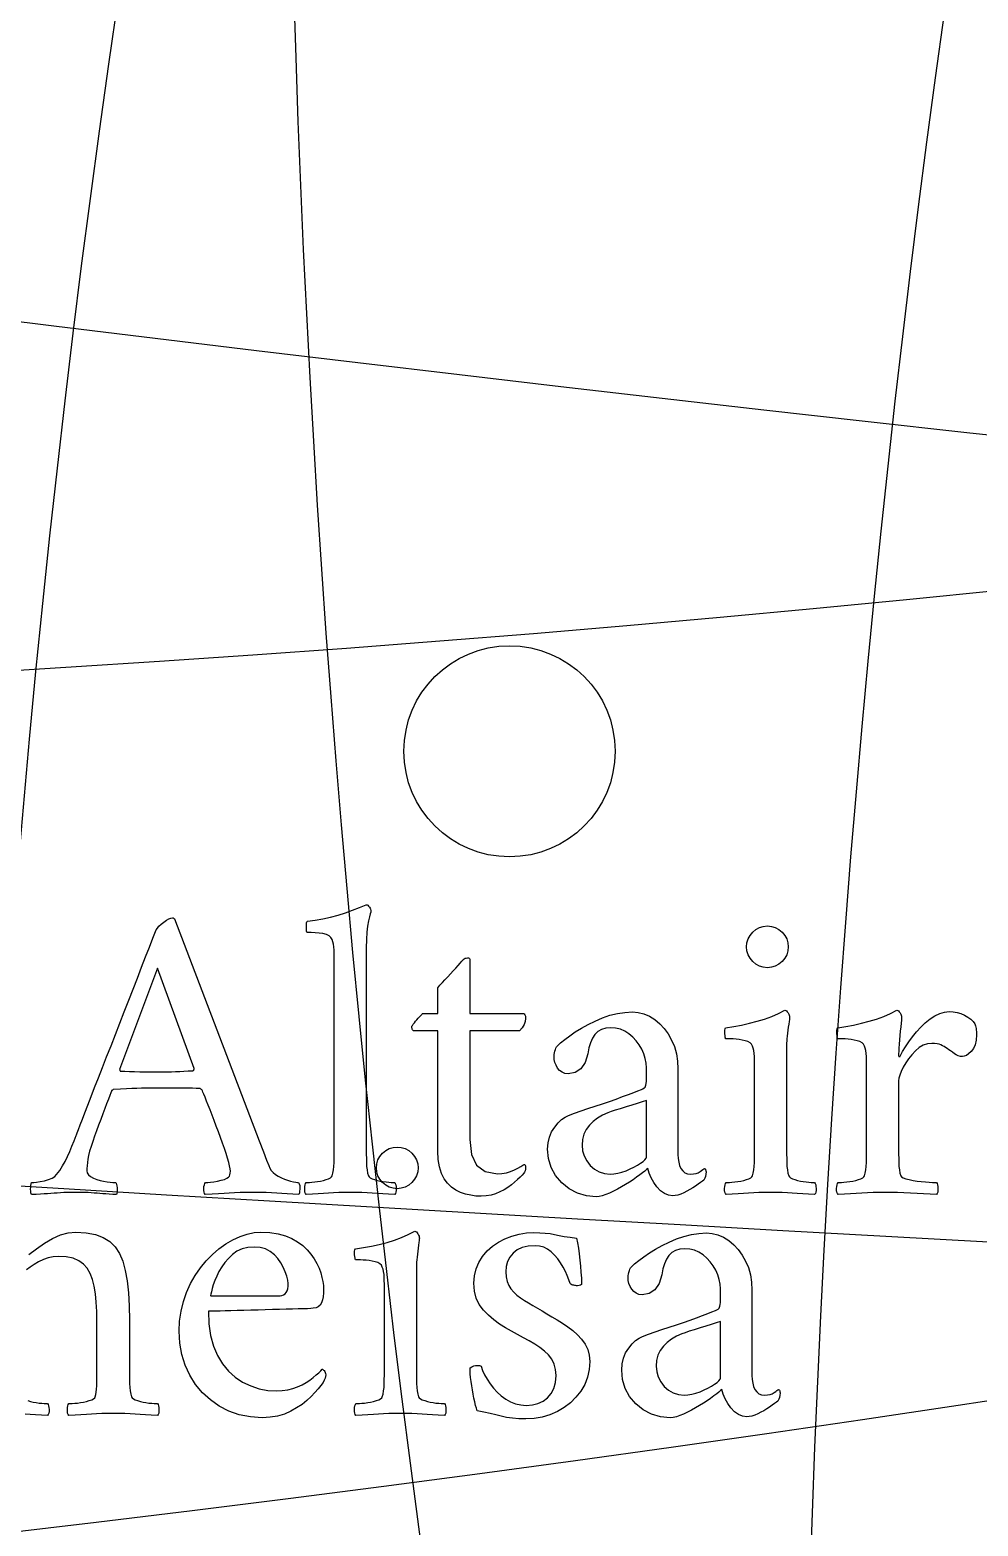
# Model space of a CAD drawing. Header units: millimetres. Extents: x -105 to 105, y -105 to 128.
# Drawn here: x -66.1 to -59.27, y 3.72 to 14.49 of the extents above; entities that cross this region are included whole.
import ezdxf

# ---------------------------------------------------------------- set-up
doc = ezdxf.new("R2010")
doc.units = ezdxf.units.MM
for name, color, linetype in [('ENGRAVE', 7, 'Continuous'), ('ENGRAVE_FINE', 8, 'Continuous'), ('TEXT', 5, 'Continuous')]:
    doc.layers.add(name, color=color, linetype=linetype)

msp = doc.modelspace()

# ---------------------------------------------------------------- linework, layer by layer
at = {"layer": 'ENGRAVE'}
for centre, radius in [((0, 0), 102.9), ((0, 0), 102.9), ((0, 0), 100.1438), ((0, 0), 95.025), ((0, 0), 95.025), ((0, 0), 95.025), ((-62.646, 9.2961), 0.7602)]:
    msp.add_circle(centre, radius, dxfattribs=at)
for centre, radius, start, end in [((16.7555, 0), 96.4909, 100, 260), ((34.5863, 0), 101.1235, 110, 250), ((0, 547.2272), 538.9136, 260, 280)]:
    msp.add_arc(centre, radius, start, end, dxfattribs=at)
at = {"layer": 'ENGRAVE_FINE'}
for centre, radius, start, end in [((8.3136, 0), 95.388, 95, 265), ((25.4619, 0), 98.3771, 105, 255), ((44.3109, 0), 104.8485, 115, 245), ((7.6193, 3.3261), 95.388, 118.583333, 288.583334), ((15.356, 6.7036), 96.4909, 123.583333, 283.583333), ((23.3353, 10.1868), 98.3771, 128.583333, 278.583333), ((31.6976, 13.8374), 101.1235, 133.583333, 273.583333), ((40.61, 17.728), 104.8485, 138.583333, 268.583333), ((50.2805, 21.9496), 109.7254, 143.583333, 263.583333), ((-76.0357, 174.1769), 164.5881, 263.583333, 323.583333), ((-89.9579, 206.0688), 203.7818, 268.583333, 318.583333), ((-111.1567, 254.6295), 261.079, 273.583333, 313.583333), ((-146.8896, 336.4839), 354.6381, 278.583333, 308.583333), ((-218.936, 501.5223), 538.9136, 283.583333, 303.583333), ((-436.2057, 999.2277), 1086.1407, 288.5833333, 298.5833333), ((436.2057, -999.2277), 1086.1407, 108.5833333, 118.5833333), ((0, 367.1484), 354.6381, 255, 285), ((218.936, -501.5223), 538.9136, 103.583333, 123.583333), ((146.8896, -336.4839), 354.6381, 98.583333, 128.583333), ((0, 1090.2896), 1086.1407, 265, 275), ((111.1567, -254.6295), 261.079, 93.583333, 133.583333)]:
    msp.add_arc(centre, radius, start, end, dxfattribs=at)
at = {"layer": 'TEXT'}
for points in [[(-63.9073, 7.7834), (-63.9074, 7.8011), (-63.9077, 7.8206), (-63.9082, 7.8417), (-63.9089, 7.8646), (-63.9103, 7.8871), (-63.9131, 7.9072), (-63.9172, 7.9247), (-63.9227, 7.9397), (-63.9314, 7.9551), (-63.9453, 7.9673), (-63.9643, 7.9765), (-63.9886, 7.9826), (-64.0159, 7.9867), (-64.0441, 7.9895), (-64.0733, 7.9913), (-64.1035, 7.9918), (-64.105, 7.9942), (-64.1062, 8.0014), (-64.1073, 8.0134), (-64.1081, 8.0302), (-64.1082, 8.0471), (-64.107, 8.0597), (-64.1044, 8.0678), (-64.1005, 8.0715), (-64.0441, 8.0789), (-63.9886, 8.0888), (-63.9338, 8.1011), (-63.8798, 8.116), (-63.8269, 8.1328), (-63.7755, 8.1509), (-63.7257, 8.1703), (-63.6774, 8.1911), (-63.6714, 8.19), (-63.6656, 8.1869), (-63.6599, 8.1816), (-63.6545, 8.1742), (-63.6498, 8.1659), (-63.6464, 8.1578), (-63.6444, 8.1498), (-63.6437, 8.142), (-63.6448, 8.1378), (-63.6479, 8.1252), (-63.6532, 8.1041), (-63.6606, 8.0746), (-63.668, 8.0373), (-63.6732, 7.9926), (-63.6764, 7.9407), (-63.6774, 7.8815), (-63.6774, 6.4592), (-63.6773, 6.426), (-63.6771, 6.394), (-63.6766, 6.3632), (-63.6759, 6.3335), (-63.6745, 6.3057), (-63.6717, 6.2806), (-63.6676, 6.2582), (-63.6621, 6.2385), (-63.657, 6.231), (-63.6479, 6.2239), (-63.6348, 6.2172), (-63.6177, 6.2109), (-63.5981, 6.2052), (-63.5778, 6.2005), (-63.5567, 6.1968), (-63.5349, 6.194), (-63.5143, 6.192), (-63.497, 6.1906), (-63.4829, 6.1897), (-63.4721, 6.1894), (-63.4679, 6.1822), (-63.4648, 6.1726), (-63.4626, 6.1607), (-63.4613, 6.1465), (-63.4614, 6.1323), (-63.4633, 6.1205), (-63.4668, 6.1109), (-63.4721, 6.1036), (-63.5167, 6.1066), (-63.5587, 6.1094), (-63.5979, 6.1119), (-63.6345, 6.1143), (-63.6709, 6.1163), (-63.7096, 6.1178), (-63.7506, 6.1186), (-63.7939, 6.1189), (-63.8358, 6.1186), (-63.8755, 6.1178), (-63.9132, 6.1163), (-63.9487, 6.1143), (-63.9846, 6.1119), (-64.0234, 6.1094), (-64.0651, 6.1066), (-64.1097, 6.1036), (-64.1149, 6.1109), (-64.1185, 6.1205), (-64.1203, 6.1323), (-64.1204, 6.1465), (-64.1191, 6.1607), (-64.1169, 6.1726), (-64.1138, 6.1822), (-64.1097, 6.1894), (-64.0989, 6.1897), (-64.0851, 6.1906), (-64.0683, 6.192), (-64.0483, 6.194), (-64.0271, 6.1968), (-64.0062, 6.2005), (-63.9857, 6.2052), (-63.9656, 6.2109), (-63.948, 6.2172), (-63.9349, 6.2239), (-63.9265, 6.231), (-63.9227, 6.2385), (-63.9172, 6.2582), (-63.9131, 6.2806), (-63.9103, 6.3057), (-63.9089, 6.3335), (-63.9082, 6.3632), (-63.9077, 6.394), (-63.9074, 6.426), (-63.9073, 6.4592)], [(-65.7649, 6.5297), (-65.7631, 6.5344), (-65.7576, 6.5485), (-65.7485, 6.5719), (-65.7358, 6.6048), (-65.72, 6.6457), (-65.7017, 6.6933), (-65.6809, 6.7476), (-65.6576, 6.8086), (-65.6323, 6.8748), (-65.6051, 6.9447), (-65.5763, 7.0181), (-65.5458, 7.0952), (-65.5142, 7.1747), (-65.4825, 7.2554), (-65.4506, 7.3372), (-65.4185, 7.4202), (-65.3866, 7.5028), (-65.3553, 7.5838), (-65.3246, 7.663), (-65.2944, 7.7405), (-65.2654, 7.8148), (-65.2381, 7.8846), (-65.2125, 7.9497), (-65.1886, 8.0102), (-65.1807, 8.0229), (-65.1691, 8.0363), (-65.1539, 8.0505), (-65.135, 8.0654), (-65.1156, 8.0788), (-65.0986, 8.0884), (-65.0841, 8.0942), (-65.0722, 8.0961), (-65.0694, 8.096), (-65.0672, 8.0957), (-65.0656, 8.0952), (-65.0645, 8.0945), (-65.0634, 8.0937), (-65.0618, 8.0926), (-65.0596, 8.0914), (-65.0568, 8.0899), (-64.4468, 6.4898), (-64.4168, 6.4109), (-64.394, 6.3519), (-64.3784, 6.3128), (-64.3702, 6.2937), (-64.3607, 6.2774), (-64.3476, 6.2622), (-64.3308, 6.2483), (-64.3104, 6.2354), (-64.2882, 6.224), (-64.266, 6.2143), (-64.2438, 6.2064), (-64.2215, 6.2002), (-64.2013, 6.1955), (-64.1851, 6.1921), (-64.173, 6.1901), (-64.1648, 6.1894), (-64.1597, 6.1807), (-64.1564, 6.1699), (-64.1551, 6.157), (-64.1556, 6.1419), (-64.1572, 6.1275), (-64.1587, 6.1163), (-64.1602, 6.1083), (-64.1618, 6.1036), (-64.2051, 6.1066), (-64.2461, 6.1094), (-64.2848, 6.1119), (-64.3212, 6.1143), (-64.3581, 6.1163), (-64.3986, 6.1178), (-64.4424, 6.1186), (-64.4898, 6.1189), (-64.5397, 6.1186), (-64.5852, 6.1178), (-64.6263, 6.1163), (-64.6629, 6.1143), (-64.6996, 6.1119), (-64.7407, 6.1094), (-64.7862, 6.1066), (-64.8361, 6.1036), (-64.8414, 6.1109), (-64.8449, 6.1205), (-64.8468, 6.1323), (-64.8469, 6.1465), (-64.8454, 6.1607), (-64.8426, 6.1726), (-64.8385, 6.1822), (-64.8331, 6.1894), (-64.8174, 6.1901), (-64.7978, 6.1921), (-64.7744, 6.1955), (-64.7472, 6.2002), (-64.7204, 6.206), (-64.6982, 6.2128), (-64.6806, 6.2206), (-64.6675, 6.2293), (-64.6622, 6.2366), (-64.6583, 6.2461), (-64.656, 6.258), (-64.6553, 6.2722), (-64.6565, 6.2884), (-64.6603, 6.3094), (-64.6665, 6.3351), (-64.6752, 6.3657), (-64.6858, 6.3997), (-64.6978, 6.4358), (-64.7111, 6.474), (-64.7258, 6.5144), (-64.7411, 6.5555), (-64.7564, 6.596), (-64.7718, 6.6359), (-64.7871, 6.6753), (-64.8017, 6.7126), (-64.8151, 6.7466), (-64.827, 6.777), (-64.8377, 6.804), (-64.8464, 6.8262), (-64.8526, 6.842), (-64.8563, 6.8514), (-64.8576, 6.8546), (-64.858, 6.855), (-64.8591, 6.8561), (-64.861, 6.8581), (-64.8637, 6.8607), (-64.8668, 6.8634), (-64.8699, 6.8653), (-64.8729, 6.8665), (-64.876, 6.8669), (-64.9003, 6.8682), (-64.9273, 6.8692), (-64.957, 6.8697), (-64.9894, 6.8699), (-65.0225, 6.8699), (-65.0545, 6.8699), (-65.0854, 6.8699), (-65.1151, 6.8699), (-65.1227, 6.8699), (-65.1304, 6.8699), (-65.1381, 6.8699), (-65.1457, 6.8699), (-65.1532, 6.8699), (-65.1603, 6.8699), (-65.167, 6.8699), (-65.1733, 6.8699), (-65.2176, 6.8698), (-65.2584, 6.8696), (-65.2957, 6.8691), (-65.3296, 6.8684), (-65.3641, 6.8674), (-65.4032, 6.8657), (-65.4469, 6.8635), (-65.4952, 6.8607), (-65.4969, 6.8605), (-65.499, 6.8596), (-65.5015, 6.8582), (-65.5044, 6.8561), (-65.5071, 6.8541), (-65.509, 6.8527), (-65.5101, 6.8518), (-65.5105, 6.8515), (-65.5119, 6.8477), (-65.5163, 6.8362), (-65.5234, 6.8171), (-65.5335, 6.7902), (-65.5456, 6.7581), (-65.5588, 6.7232), (-65.5732, 6.6853), (-65.5887, 6.6446), (-65.6043, 6.6032), (-65.6189, 6.563), (-65.6326, 6.5242), (-65.6454, 6.4868), (-65.6579, 6.45), (-65.668, 6.4163), (-65.6756, 6.3856), (-65.6806, 6.358), (-65.684, 6.3333), (-65.6864, 6.3113), (-65.6878, 6.2919), (-65.6883, 6.2753), (-65.6853, 6.2593), (-65.6764, 6.245), (-65.6616, 6.2324), (-65.6408, 6.2216), (-65.6168, 6.2125), (-65.5925, 6.2051), (-65.5678, 6.1995), (-65.5427, 6.1956), (-65.5198, 6.1929), (-65.5017, 6.191), (-65.4884, 6.1898), (-65.4798, 6.1894), (-65.477, 6.1847), (-65.4745, 6.1768), (-65.4724, 6.1656), (-65.4707, 6.1511), (-65.4697, 6.1361), (-65.4699, 6.1231), (-65.4712, 6.1123), (-65.4737, 6.1036), (-65.5018, 6.1051), (-65.5277, 6.1067), (-65.5516, 6.1082), (-65.5733, 6.1097), (-65.594, 6.1113), (-65.6147, 6.1128), (-65.6354, 6.1143), (-65.6561, 6.1159), (-65.6784, 6.1172), (-65.704, 6.1182), (-65.7328, 6.1187), (-65.7649, 6.1189), (-65.7973, 6.1187), (-65.827, 6.1182), (-65.854, 6.1172), (-65.8783, 6.1159), (-65.9013, 6.1143), (-65.9243, 6.1128), (-65.9473, 6.1113), (-65.9703, 6.1097), (-65.9948, 6.1082), (-66.0224, 6.1067), (-66.0531, 6.1051), (-66.0868, 6.1036), (-66.0895, 6.1083), (-66.0914, 6.1163), (-66.0925, 6.1275), (-66.0929, 6.1419), (-66.0925, 6.157), (-66.0914, 6.1699), (-66.0895, 6.1807), (-66.0868, 6.1894), (-66.0706, 6.1903), (-66.0496, 6.1929), (-66.0238, 6.1972), (-65.9933, 6.2032), (-65.9631, 6.2112), (-65.9385, 6.2212), (-65.9194, 6.2334), (-65.9059, 6.2477), (-65.8838, 6.2777), (-65.8634, 6.3094), (-65.8447, 6.3428), (-65.8278, 6.378), (-65.8118, 6.4144), (-65.796, 6.4519), (-65.7803, 6.4903), (-65.7649, 6.5297)], [(-60.9401, 7.8876), (-60.9373, 7.9172), (-60.929, 7.9447), (-60.9151, 7.9701), (-60.8957, 7.9934), (-60.8724, 8.0128), (-60.847, 8.0267), (-60.8195, 8.035), (-60.7899, 8.0378), (-60.7603, 8.035), (-60.7328, 8.0267), (-60.7074, 8.0128), (-60.6842, 7.9934), (-60.6647, 7.9701), (-60.6508, 7.9447), (-60.6425, 7.9172), (-60.6397, 7.8876), (-60.6425, 7.858), (-60.6508, 7.8305), (-60.6647, 7.8051), (-60.6842, 7.7819), (-60.7074, 7.7624), (-60.7328, 7.7485), (-60.7603, 7.7402), (-60.7899, 7.7374), (-60.8195, 7.7402), (-60.847, 7.7485), (-60.8724, 7.7624), (-60.8957, 7.7819), (-60.9151, 7.8051), (-60.929, 7.8305), (-60.9373, 7.858), (-60.9401, 7.8876)], [(-62.9326, 7.4064), (-62.5463, 7.4064), (-62.5396, 7.4043), (-62.5348, 7.3979), (-62.532, 7.3874), (-62.531, 7.3727), (-62.5337, 7.3499), (-62.5417, 7.3274), (-62.5551, 7.3054), (-62.5739, 7.2838), (-62.9326, 7.2838), (-62.9326, 6.499), (-62.9201, 6.3917), (-62.8828, 6.3151), (-62.8205, 6.2691), (-62.7333, 6.2538), (-62.7004, 6.2555), (-62.6689, 6.2607), (-62.6391, 6.2693), (-62.6107, 6.2814), (-62.5856, 6.2942), (-62.5655, 6.3052), (-62.5504, 6.3142), (-62.5402, 6.3212), (-62.5362, 6.3189), (-62.5333, 6.3151), (-62.5316, 6.3097), (-62.531, 6.3029), (-62.5318, 6.2873), (-62.5341, 6.2745), (-62.5379, 6.2643), (-62.5433, 6.2569), (-62.5554, 6.2437), (-62.5705, 6.2285), (-62.5884, 6.2115), (-62.6092, 6.1925), (-62.6325, 6.1732), (-62.6578, 6.155), (-62.6853, 6.1379), (-62.7149, 6.122), (-62.7463, 6.1086), (-62.7793, 6.099), (-62.8138, 6.0933), (-62.8498, 6.0913), (-62.8878, 6.0931), (-62.9253, 6.0982), (-62.9622, 6.1069), (-62.9985, 6.1189), (-63.0329, 6.1354), (-63.064, 6.1572), (-63.0919, 6.1845), (-63.1165, 6.217), (-63.1366, 6.2559), (-63.151, 6.3021), (-63.1596, 6.3555), (-63.1625, 6.4163), (-63.1625, 7.2838), (-63.3372, 7.2838), (-63.3401, 7.2844), (-63.3426, 7.2864), (-63.3447, 7.2898), (-63.3464, 7.2945), (-63.3477, 7.2996), (-63.3487, 7.3041), (-63.3493, 7.308), (-63.3495, 7.3113), (-63.3483, 7.3155), (-63.3449, 7.3217), (-63.3391, 7.33), (-63.3311, 7.3405), (-63.3218, 7.3519), (-63.3123, 7.3631), (-63.3026, 7.3741), (-63.2927, 7.3849), (-63.284, 7.3943), (-63.2778, 7.401), (-63.2741, 7.405), (-63.2728, 7.4064), (-63.1625, 7.4064), (-63.1625, 7.5934), (-63.1465, 7.6109), (-63.1291, 7.6298), (-63.1105, 7.65), (-63.0904, 7.6715), (-63.0702, 7.6934), (-63.051, 7.7144), (-63.0327, 7.7347), (-63.0153, 7.7543), (-63.0004, 7.7712), (-62.9893, 7.7838), (-62.982, 7.7919), (-62.9785, 7.7957), (-62.9721, 7.801), (-62.9651, 7.8049), (-62.9576, 7.8072), (-62.9494, 7.8079), (-62.942, 7.8074), (-62.9368, 7.8056), (-62.9336, 7.8028), (-62.9326, 7.7987)], [(-65.1794, 7.7344), (-65.4523, 7.0048), (-65.4522, 7.0044), (-65.4519, 7.0033), (-65.4514, 7.0014), (-65.4507, 6.9987), (-65.4499, 6.996), (-65.4488, 6.9941), (-65.4476, 6.9929), (-65.4461, 6.9926), (-65.4156, 6.9911), (-65.3821, 6.9899), (-65.3458, 6.9888), (-65.3067, 6.988), (-65.2681, 6.9873), (-65.2335, 6.9868), (-65.2029, 6.9865), (-65.1764, 6.9864), (-65.142, 6.9866), (-65.1093, 6.9872), (-65.0784, 6.9881), (-65.0492, 6.9895), (-65.0201, 6.991), (-64.9898, 6.9926), (-64.9581, 6.9941), (-64.925, 6.9956), (-64.9222, 6.9961), (-64.92, 6.9975), (-64.9184, 6.9999), (-64.9174, 7.0033), (-64.9167, 7.0066), (-64.9162, 7.009), (-64.9159, 7.0105), (-64.9158, 7.0109)], [(-61.7616, 7.4186), (-61.7194, 7.4152), (-61.6785, 7.4048), (-61.6389, 7.3876), (-61.6007, 7.3635), (-61.565, 7.3336), (-61.5329, 7.2991), (-61.5044, 7.26), (-61.4796, 7.2163), (-61.4595, 7.1688), (-61.4451, 7.1182), (-61.4365, 7.0646), (-61.4336, 7.0079), (-61.4336, 6.3917), (-61.4323, 6.3637), (-61.4283, 6.3377), (-61.4216, 6.3139), (-61.4122, 6.2921), (-61.3997, 6.274), (-61.3838, 6.2611), (-61.3645, 6.2533), (-61.3417, 6.2507), (-61.3214, 6.2519), (-61.3033, 6.2553), (-61.2876, 6.2611), (-61.2742, 6.2691), (-61.2631, 6.2774), (-61.2543, 6.2837), (-61.2478, 6.2881), (-61.2436, 6.2906), (-61.2407, 6.29), (-61.2382, 6.2883), (-61.2361, 6.2854), (-61.2344, 6.2814), (-61.233, 6.277), (-61.2321, 6.273), (-61.2315, 6.2693), (-61.2313, 6.2661), (-61.2323, 6.2498), (-61.2351, 6.2346), (-61.2399, 6.2207), (-61.2466, 6.2078), (-61.2573, 6.1994), (-61.2708, 6.1894), (-61.2872, 6.1779), (-61.3064, 6.1649), (-61.3273, 6.1515), (-61.3486, 6.1389), (-61.3702, 6.127), (-61.3922, 6.1159), (-61.4138, 6.1065), (-61.434, 6.0998), (-61.4529, 6.0958), (-61.4704, 6.0944), (-61.5017, 6.0984), (-61.5313, 6.1105), (-61.5592, 6.1306), (-61.5854, 6.1588), (-61.6084, 6.1912), (-61.6271, 6.2239), (-61.6414, 6.2571), (-61.6513, 6.2906), (-61.6594, 6.2831), (-61.6716, 6.273), (-61.6878, 6.2601), (-61.708, 6.2446), (-61.7311, 6.2277), (-61.7559, 6.2105), (-61.7824, 6.1932), (-61.8107, 6.1756), (-61.8397, 6.1586), (-61.8685, 6.1427), (-61.8972, 6.1279), (-61.9256, 6.1143), (-61.9529, 6.1029), (-61.9781, 6.0948), (-62.0012, 6.0899), (-62.0222, 6.0883), (-62.0929, 6.0945), (-62.1578, 6.1132), (-62.217, 6.1443), (-62.2705, 6.1879), (-62.3147, 6.2405), (-62.3463, 6.2986), (-62.3653, 6.3623), (-62.3716, 6.4316), (-62.3685, 6.4759), (-62.359, 6.517), (-62.3432, 6.5549), (-62.321, 6.5895), (-62.2958, 6.6194), (-62.2708, 6.6435), (-62.246, 6.6616), (-62.2214, 6.6738), (-62.1773, 6.6894), (-62.1306, 6.7056), (-62.0815, 6.7223), (-62.0298, 6.7397), (-61.9778, 6.7572), (-61.9275, 6.7745), (-61.879, 6.7917), (-61.8321, 6.8086), (-61.7892, 6.8245), (-61.7524, 6.8385), (-61.7218, 6.8506), (-61.6972, 6.8607), (-61.6861, 6.8656), (-61.6773, 6.8711), (-61.6708, 6.8771), (-61.6666, 6.8837), (-61.6639, 6.8923), (-61.662, 6.904), (-61.6608, 6.9191), (-61.6605, 6.9374), (-61.6605, 7.0171), (-61.6626, 7.0507), (-61.6689, 7.0841), (-61.6794, 7.1174), (-61.6942, 7.1504), (-61.7126, 7.182), (-61.734, 7.211), (-61.7585, 7.2372), (-61.7861, 7.2608), (-61.8162, 7.2802), (-61.8482, 7.2941), (-61.8821, 7.3024), (-61.9179, 7.3052), (-61.9538, 7.3021), (-61.9846, 7.293), (-62.0105, 7.2776), (-62.0314, 7.2562), (-62.0484, 7.2292), (-62.0628, 7.1972), (-62.0745, 7.1602), (-62.0835, 7.1182), (-62.1026, 7.0552), (-62.1325, 7.0102), (-62.1731, 6.9832), (-62.2245, 6.9742), (-62.2476, 6.9766), (-62.2678, 6.9841), (-62.2851, 6.9966), (-62.2996, 7.014), (-62.311, 7.0343), (-62.3191, 7.0554), (-62.324, 7.0772), (-62.3256, 7.0998), (-62.3252, 7.1055), (-62.3241, 7.1132), (-62.3222, 7.1231), (-62.3195, 7.1351), (-62.3162, 7.1473), (-62.3126, 7.1577), (-62.3086, 7.1664), (-62.3042, 7.1734), (-62.2787, 7.1958), (-62.2482, 7.2202), (-62.2128, 7.2464), (-62.1724, 7.2746), (-62.128, 7.3027), (-62.0808, 7.329), (-62.0307, 7.3533), (-61.9777, 7.3757), (-61.9234, 7.3945), (-61.8693, 7.4079), (-61.8154, 7.4159), (-61.7616, 7.4186)], [(-60.652, 6.4592), (-60.6519, 6.426), (-60.6516, 6.394), (-60.6511, 6.3632), (-60.6504, 6.3335), (-60.649, 6.3057), (-60.6462, 6.2806), (-60.6421, 6.2582), (-60.6366, 6.2385), (-60.6316, 6.231), (-60.6225, 6.2239), (-60.6093, 6.2172), (-60.5922, 6.2109), (-60.5727, 6.2052), (-60.5527, 6.2005), (-60.5321, 6.1968), (-60.511, 6.194), (-60.491, 6.192), (-60.4742, 6.1906), (-60.4604, 6.1897), (-60.4497, 6.1894), (-60.4455, 6.1822), (-60.4424, 6.1726), (-60.4402, 6.1607), (-60.4389, 6.1465), (-60.439, 6.1323), (-60.4408, 6.1205), (-60.4444, 6.1109), (-60.4497, 6.1036), (-60.4942, 6.1066), (-60.5359, 6.1094), (-60.5747, 6.1119), (-60.6106, 6.1143), (-60.6463, 6.1163), (-60.6845, 6.1178), (-60.7252, 6.1186), (-60.7684, 6.1189), (-60.8104, 6.1186), (-60.8504, 6.1178), (-60.8886, 6.1163), (-60.9248, 6.1143), (-60.9614, 6.1119), (-61.0006, 6.1094), (-61.0426, 6.1066), (-61.0872, 6.1036), (-61.0925, 6.1109), (-61.0961, 6.1205), (-61.0979, 6.1323), (-61.098, 6.1465), (-61.0967, 6.1607), (-61.0945, 6.1726), (-61.0914, 6.1822), (-61.0872, 6.1894), (-61.0764, 6.1897), (-61.0623, 6.1906), (-61.045, 6.192), (-61.0244, 6.194), (-61.0025, 6.1968), (-60.9811, 6.2005), (-60.9603, 6.2052), (-60.9401, 6.2109), (-60.9225, 6.2172), (-60.9095, 6.2239), (-60.901, 6.231), (-60.8972, 6.2385), (-60.8917, 6.2582), (-60.8876, 6.2806), (-60.8848, 6.3057), (-60.8834, 6.3335), (-60.8827, 6.3632), (-60.8822, 6.394), (-60.882, 6.426), (-60.8819, 6.4592), (-60.8819, 7.0171), (-60.882, 7.0335), (-60.8822, 7.0523), (-60.8827, 7.0734), (-60.8834, 7.0968), (-60.8848, 7.12), (-60.8876, 7.1405), (-60.8917, 7.1583), (-60.8972, 7.1734), (-60.9039, 7.1861), (-60.9148, 7.1968), (-60.93, 7.2053), (-60.9493, 7.2117), (-60.9708, 7.2165), (-60.9922, 7.2202), (-61.0137, 7.2226), (-61.0351, 7.224), (-61.0547, 7.2247), (-61.0704, 7.2251), (-61.0823, 7.2254), (-61.0903, 7.2255), (-61.0918, 7.2301), (-61.0934, 7.2378), (-61.0949, 7.2485), (-61.0964, 7.2623), (-61.0972, 7.2765), (-61.0964, 7.2884), (-61.0941, 7.2979), (-61.0903, 7.3052), (-61.0324, 7.3138), (-60.9754, 7.3244), (-60.919, 7.3368), (-60.8635, 7.3512), (-60.8096, 7.3677), (-60.7585, 7.3864), (-60.71, 7.4075), (-60.6642, 7.4309), (-60.6582, 7.4297), (-60.6523, 7.4263), (-60.6467, 7.4205), (-60.6412, 7.4125), (-60.6365, 7.4037), (-60.6332, 7.3956), (-60.6312, 7.3884), (-60.6305, 7.3818), (-60.6309, 7.3751), (-60.632, 7.3642), (-60.634, 7.3491), (-60.6366, 7.3297), (-60.6396, 7.3083), (-60.6424, 7.2868), (-60.645, 7.2654), (-60.6474, 7.2439), (-60.6494, 7.2242), (-60.6508, 7.2079), (-60.6517, 7.1951), (-60.652, 7.1857)], [(-59.481, 7.4217), (-59.4523, 7.4201), (-59.4243, 7.4152), (-59.3971, 7.407), (-59.3707, 7.3956), (-59.3465, 7.3819), (-59.3262, 7.3669), (-59.3097, 7.3505), (-59.2971, 7.3328), (-59.2942, 7.3261), (-59.2917, 7.3182), (-59.2896, 7.3092), (-59.2879, 7.2991), (-59.2866, 7.2882), (-59.2856, 7.2769), (-59.285, 7.2652), (-59.2848, 7.2531), (-59.2872, 7.2146), (-59.2944, 7.1818), (-59.3064, 7.1548), (-59.3231, 7.1336), (-59.3414, 7.1175), (-59.358, 7.106), (-59.3729, 7.0991), (-59.386, 7.0968), (-59.4011, 7.0981), (-59.4159, 7.1021), (-59.4302, 7.1088), (-59.4442, 7.1182), (-59.4578, 7.1286), (-59.4711, 7.1382), (-59.4839, 7.147), (-59.4963, 7.155), (-59.5072, 7.1624), (-59.5182, 7.1692), (-59.5294, 7.1754), (-59.5408, 7.1811), (-59.5535, 7.1858), (-59.5688, 7.1891), (-59.5865, 7.1911), (-59.6067, 7.1918), (-59.6382, 7.1884), (-59.6684, 7.1784), (-59.6972, 7.1616), (-59.7247, 7.1382), (-59.7503, 7.1107), (-59.7734, 7.0818), (-59.794, 7.0517), (-59.8121, 7.0201), (-59.8268, 6.9899), (-59.8374, 6.9634), (-59.8437, 6.9408), (-59.8458, 6.922), (-59.8458, 6.4592), (-59.8457, 6.426), (-59.8454, 6.394), (-59.8449, 6.3632), (-59.8443, 6.3335), (-59.8428, 6.3057), (-59.84, 6.2806), (-59.8359, 6.2582), (-59.8305, 6.2385), (-59.8243, 6.231), (-59.8121, 6.2239), (-59.7937, 6.2172), (-59.7692, 6.2109), (-59.7412, 6.2052), (-59.7124, 6.2005), (-59.6829, 6.1968), (-59.6527, 6.194), (-59.6247, 6.192), (-59.6021, 6.1906), (-59.5849, 6.1897), (-59.573, 6.1894), (-59.5689, 6.1822), (-59.5657, 6.1726), (-59.5635, 6.1607), (-59.5622, 6.1465), (-59.5623, 6.1323), (-59.5642, 6.1205), (-59.5677, 6.1109), (-59.573, 6.1036), (-59.6191, 6.1066), (-59.6657, 6.1094), (-59.7126, 6.1119), (-59.76, 6.1143), (-59.8071, 6.1163), (-59.8535, 6.1178), (-59.899, 6.1186), (-59.9439, 6.1189), (-59.9864, 6.1186), (-60.0282, 6.1178), (-60.0692, 6.1163), (-60.1094, 6.1143), (-60.15, 6.1119), (-60.1922, 6.1094), (-60.2358, 6.1066), (-60.2811, 6.1036), (-60.2863, 6.1109), (-60.2899, 6.1205), (-60.2917, 6.1323), (-60.2918, 6.1465), (-60.2905, 6.1607), (-60.2883, 6.1726), (-60.2852, 6.1822), (-60.2811, 6.1894), (-60.2702, 6.1897), (-60.2562, 6.1906), (-60.2388, 6.192), (-60.2182, 6.194), (-60.1963, 6.1968), (-60.1749, 6.2005), (-60.1541, 6.2052), (-60.1339, 6.2109), (-60.1163, 6.2172), (-60.1033, 6.2239), (-60.0948, 6.231), (-60.091, 6.2385), (-60.0856, 6.2582), (-60.0814, 6.2806), (-60.0787, 6.3057), (-60.0772, 6.3335), (-60.0765, 6.3632), (-60.0761, 6.394), (-60.0758, 6.426), (-60.0757, 6.4592), (-60.0757, 7.0171), (-60.0758, 7.0335), (-60.0761, 7.0523), (-60.0765, 7.0734), (-60.0772, 7.0968), (-60.0787, 7.12), (-60.0814, 7.1405), (-60.0856, 7.1583), (-60.091, 7.1734), (-60.0977, 7.1861), (-60.1086, 7.1968), (-60.1238, 7.2053), (-60.1431, 7.2117), (-60.1646, 7.2165), (-60.186, 7.2202), (-60.2075, 7.2226), (-60.229, 7.224), (-60.2485, 7.2247), (-60.2642, 7.2251), (-60.2761, 7.2254), (-60.2841, 7.2255), (-60.2857, 7.2301), (-60.2872, 7.2378), (-60.2887, 7.2485), (-60.2903, 7.2623), (-60.291, 7.2765), (-60.2903, 7.2884), (-60.288, 7.2979), (-60.2841, 7.3052), (-60.2263, 7.3138), (-60.1692, 7.3244), (-60.1129, 7.3368), (-60.0573, 7.3512), (-60.0035, 7.3677), (-59.9523, 7.3864), (-59.9038, 7.4075), (-59.858, 7.4309), (-59.852, 7.4297), (-59.8462, 7.4263), (-59.8405, 7.4205), (-59.8351, 7.4125), (-59.8304, 7.4037), (-59.827, 7.3956), (-59.825, 7.3884), (-59.8243, 7.3818), (-59.8247, 7.374), (-59.8259, 7.3596), (-59.8278, 7.3387), (-59.8305, 7.3113), (-59.8334, 7.2806), (-59.8362, 7.2497), (-59.8388, 7.2185), (-59.8412, 7.1872), (-59.8432, 7.1586), (-59.8446, 7.1355), (-59.8455, 7.1179), (-59.8458, 7.106), (-59.8455, 7.1019), (-59.8446, 7.0991), (-59.8432, 7.0973), (-59.8412, 7.0968), (-59.839, 7.097), (-59.837, 7.0975), (-59.8352, 7.0985), (-59.8335, 7.0998), (-59.8166, 7.1327), (-59.7964, 7.1669), (-59.7729, 7.2024), (-59.7462, 7.2393), (-59.7169, 7.2755), (-59.686, 7.309), (-59.6533, 7.3399), (-59.619, 7.3681), (-59.5839, 7.3915), (-59.5492, 7.4083), (-59.5149, 7.4183), (-59.481, 7.4217)], [(-61.921, 6.2507), (-61.8944, 6.2523), (-61.8666, 6.2569), (-61.8377, 6.2645), (-61.8076, 6.2753), (-61.7781, 6.2878), (-61.7509, 6.3009), (-61.726, 6.3146), (-61.7034, 6.3289), (-61.6846, 6.3426), (-61.6712, 6.3546), (-61.6631, 6.3648), (-61.6605, 6.3734), (-61.6605, 6.781), (-61.6915, 6.7713), (-61.7264, 6.7604), (-61.7651, 6.7483), (-61.8076, 6.7351), (-61.8492, 6.722), (-61.885, 6.7105), (-61.9151, 6.7006), (-61.9394, 6.6921), (-61.9775, 6.6751), (-62.0122, 6.6546), (-62.0434, 6.6307), (-62.0712, 6.6033), (-62.094, 6.5724), (-62.1103, 6.5381), (-62.1201, 6.5004), (-62.1233, 6.4592), (-62.1197, 6.419), (-62.1088, 6.3814), (-62.0906, 6.3462), (-62.0651, 6.3136), (-62.0342, 6.2861), (-61.9999, 6.2665), (-61.9622, 6.2547), (-61.921, 6.2507)], [(-63.6045, 6.2958), (-63.6017, 6.3254), (-63.5933, 6.3529), (-63.5795, 6.3783), (-63.56, 6.4015), (-63.5367, 6.421), (-63.5113, 6.4349), (-63.4839, 6.4432), (-63.4543, 6.446), (-63.4247, 6.4432), (-63.3972, 6.4349), (-63.3718, 6.421), (-63.3485, 6.4015), (-63.3291, 6.3783), (-63.3152, 6.3529), (-63.3068, 6.3254), (-63.3041, 6.2958), (-63.3068, 6.2662), (-63.3152, 6.2387), (-63.3291, 6.2133), (-63.3485, 6.19), (-63.3718, 6.1706), (-63.3972, 6.1567), (-63.4247, 6.1484), (-63.4543, 6.1456), (-63.4839, 6.1484), (-63.5113, 6.1567), (-63.5367, 6.1706), (-63.56, 6.19), (-63.5795, 6.2133), (-63.5933, 6.2387), (-63.6017, 6.2662), (-63.6045, 6.2958)], [(-64.8122, 5.2628), (-64.8093, 5.1716), (-64.7976, 5.088), (-64.7771, 5.0122), (-64.7478, 4.944), (-64.7112, 4.8837), (-64.6689, 4.8317), (-64.6208, 4.7879), (-64.567, 4.7524), (-64.5091, 4.7249), (-64.4489, 4.7053), (-64.3865, 4.6935), (-64.3217, 4.6896), (-64.2813, 4.6914), (-64.2428, 4.6968), (-64.2062, 4.7059), (-64.1715, 4.7187), (-64.1392, 4.7338), (-64.1095, 4.7501), (-64.0825, 4.7675), (-64.0581, 4.7861), (-64.0369, 4.8042), (-64.019, 4.8202), (-64.0047, 4.8341), (-63.9937, 4.8459), (-63.9917, 4.8452), (-63.9888, 4.8432), (-63.9848, 4.8398), (-63.98, 4.8352), (-63.9753, 4.8293), (-63.9719, 4.8225), (-63.9699, 4.8148), (-63.9692, 4.806), (-63.9704, 4.7934), (-63.9738, 4.78), (-63.9796, 4.7658), (-63.9876, 4.7509), (-64.0033, 4.7283), (-64.0229, 4.7037), (-64.0462, 4.677), (-64.0734, 4.6482), (-64.1045, 4.6191), (-64.1394, 4.5918), (-64.1781, 4.5663), (-64.2206, 4.5424), (-64.2668, 4.5223), (-64.3164, 4.5079), (-64.3694, 4.4993), (-64.426, 4.4964), (-64.5108, 4.5016), (-64.5907, 4.5171), (-64.6656, 4.543), (-64.7356, 4.5792), (-64.7994, 4.6242), (-64.8559, 4.6765), (-64.9051, 4.7361), (-64.9471, 4.803), (-64.9806, 4.8756), (-65.0045, 4.9524), (-65.0189, 5.0334), (-65.0237, 5.1187), (-65.0203, 5.1926), (-65.0103, 5.2639), (-64.9935, 5.3328), (-64.9701, 5.3992), (-64.9411, 5.4622), (-64.908, 5.521), (-64.8706, 5.5756), (-64.829, 5.626), (-64.7843, 5.6717), (-64.7375, 5.7122), (-64.6885, 5.7476), (-64.6375, 5.7777), (-64.5857, 5.8019), (-64.5348, 5.8191), (-64.4846, 5.8295), (-64.4352, 5.8329), (-64.3707, 5.83), (-64.3122, 5.8214), (-64.2596, 5.8071), (-64.2129, 5.7869), (-64.1715, 5.7626), (-64.1348, 5.7356), (-64.1026, 5.7059), (-64.075, 5.6735), (-64.0516, 5.6398), (-64.0321, 5.6061), (-64.0164, 5.5724), (-64.0045, 5.5386), (-63.9958, 5.5063), (-63.9895, 5.4766), (-63.9858, 5.4496), (-63.9846, 5.4252), (-63.9855, 5.3948), (-63.9884, 5.3678), (-63.9932, 5.3442), (-63.9999, 5.3241), (-64.0093, 5.3078), (-64.0221, 5.2957), (-64.0384, 5.2879), (-64.0581, 5.2842), (-64.0753, 5.2828), (-64.0991, 5.2815), (-64.1297, 5.2805), (-64.1669, 5.2796), (-64.209, 5.2788), (-64.2539, 5.2777), (-64.3017, 5.2765), (-64.3524, 5.275), (-64.4043, 5.2735), (-64.4558, 5.272), (-64.507, 5.2704), (-64.5578, 5.2689), (-64.6064, 5.2675), (-64.6513, 5.2662), (-64.6923, 5.2652), (-64.7294, 5.2643), (-64.761, 5.2636), (-64.7854, 5.2632), (-64.8024, 5.2629), (-64.8122, 5.2628)], [(-63.3163, 4.8673), (-63.3162, 4.8342), (-63.3159, 4.8022), (-63.3155, 4.7714), (-63.3148, 4.7417), (-63.3133, 4.7139), (-63.3106, 4.6888), (-63.3064, 4.6664), (-63.301, 4.6466), (-63.2959, 4.6392), (-63.2868, 4.6321), (-63.2737, 4.6254), (-63.2565, 4.6191), (-63.2371, 4.6134), (-63.2171, 4.6087), (-63.1965, 4.605), (-63.1753, 4.6022), (-63.1554, 4.6002), (-63.1385, 4.5987), (-63.1247, 4.5979), (-63.114, 4.5976), (-63.1099, 4.5903), (-63.1067, 4.5807), (-63.1045, 4.5689), (-63.1033, 4.5547), (-63.1034, 4.5405), (-63.1052, 4.5286), (-63.1087, 4.519), (-63.114, 4.5118), (-63.1585, 4.5147), (-63.2002, 4.5175), (-63.239, 4.5201), (-63.2749, 4.5225), (-63.3107, 4.5245), (-63.3489, 4.5259), (-63.3896, 4.5268), (-63.4328, 4.5271), (-63.4748, 4.5268), (-63.5148, 4.5259), (-63.5529, 4.5245), (-63.5891, 4.5225), (-63.6257, 4.5201), (-63.665, 4.5175), (-63.7069, 4.5147), (-63.7516, 4.5118), (-63.7569, 4.519), (-63.7604, 4.5286), (-63.7622, 4.5405), (-63.7623, 4.5547), (-63.7611, 4.5689), (-63.7589, 4.5807), (-63.7557, 4.5903), (-63.7516, 4.5976), (-63.7408, 4.5979), (-63.7267, 4.5987), (-63.7093, 4.6002), (-63.6887, 4.6022), (-63.6668, 4.605), (-63.6455, 4.6087), (-63.6247, 4.6134), (-63.6045, 4.6191), (-63.5868, 4.6254), (-63.5738, 4.6321), (-63.5654, 4.6392), (-63.5615, 4.6466), (-63.5561, 4.6664), (-63.552, 4.6888), (-63.5492, 4.7139), (-63.5477, 4.7417), (-63.5471, 4.7714), (-63.5466, 4.8022), (-63.5463, 4.8342), (-63.5462, 4.8673), (-63.5462, 5.4252), (-63.5463, 5.4417), (-63.5466, 5.4605), (-63.5471, 5.4816), (-63.5477, 5.5049), (-63.5492, 5.5281), (-63.552, 5.5486), (-63.5561, 5.5664), (-63.5615, 5.5816), (-63.5682, 5.5943), (-63.5792, 5.6049), (-63.5943, 5.6135), (-63.6136, 5.6199), (-63.6351, 5.6247), (-63.6566, 5.6283), (-63.678, 5.6308), (-63.6995, 5.6321), (-63.719, 5.6328), (-63.7347, 5.6333), (-63.7466, 5.6336), (-63.7547, 5.6337), (-63.7562, 5.6383), (-63.7577, 5.6459), (-63.7593, 5.6567), (-63.7608, 5.6705), (-63.7616, 5.6846), (-63.7608, 5.6965), (-63.7585, 5.7061), (-63.7547, 5.7134), (-63.6968, 5.722), (-63.6397, 5.7325), (-63.5834, 5.745), (-63.5278, 5.7594), (-63.474, 5.7758), (-63.4228, 5.7946), (-63.3744, 5.8157), (-63.3286, 5.839), (-63.3225, 5.8379), (-63.3167, 5.8345), (-63.311, 5.8287), (-63.3056, 5.8207), (-63.3009, 5.8118), (-63.2975, 5.8038), (-63.2955, 5.7965), (-63.2949, 5.79), (-63.2952, 5.7833), (-63.2964, 5.7724), (-63.2983, 5.7572), (-63.301, 5.7379), (-63.304, 5.7164), (-63.3067, 5.695), (-63.3093, 5.6735), (-63.3117, 5.6521), (-63.3137, 5.6323), (-63.3152, 5.616), (-63.316, 5.6032), (-63.3163, 5.5938)], [(-62.4703, 5.8299), (-62.4277, 5.829), (-62.3887, 5.8264), (-62.3533, 5.8221), (-62.3216, 5.8161), (-62.2893, 5.8093), (-62.2523, 5.8026), (-62.2104, 5.7962), (-62.1638, 5.79), (-62.1565, 5.7548), (-62.15, 5.7168), (-62.1442, 5.6759), (-62.1392, 5.6321), (-62.135, 5.5876), (-62.1316, 5.5444), (-62.1289, 5.5025), (-62.127, 5.462), (-62.1289, 5.4553), (-62.1346, 5.4505), (-62.1442, 5.4476), (-62.1576, 5.4467), (-62.1638, 5.4469), (-62.1703, 5.4475), (-62.1769, 5.4484), (-62.1837, 5.4498), (-62.1905, 5.4517), (-62.1971, 5.4544), (-62.2035, 5.4578), (-62.2097, 5.462), (-62.2186, 5.4902), (-62.23, 5.5195), (-62.2439, 5.55), (-62.2603, 5.5816), (-62.2789, 5.6125), (-62.2994, 5.641), (-62.3218, 5.6669), (-62.3461, 5.6904), (-62.3723, 5.7098), (-62.4002, 5.7237), (-62.4298, 5.732), (-62.4611, 5.7348), (-62.5113, 5.7315), (-62.5546, 5.7214), (-62.591, 5.7047), (-62.6205, 5.6812), (-62.6433, 5.6527), (-62.6596, 5.621), (-62.6693, 5.5861), (-62.6726, 5.5478), (-62.6703, 5.5113), (-62.6634, 5.4785), (-62.6519, 5.4493), (-62.6358, 5.4237), (-62.616, 5.4007), (-62.5933, 5.3793), (-62.5677, 5.3593), (-62.5393, 5.3409), (-62.5089, 5.323), (-62.4776, 5.3045), (-62.4453, 5.2855), (-62.412, 5.2658), (-62.3776, 5.2453), (-62.3415, 5.2237), (-62.304, 5.2009), (-62.2649, 5.1769), (-62.2264, 5.1514), (-62.1906, 5.1237), (-62.1574, 5.0939), (-62.127, 5.062), (-62.1015, 5.0272), (-62.0833, 4.9888), (-62.0724, 4.9468), (-62.0687, 4.9011), (-62.0727, 4.8429), (-62.0848, 4.788), (-62.1049, 4.7364), (-62.1331, 4.688), (-62.1678, 4.6438), (-62.2074, 4.6045), (-62.2521, 4.5702), (-62.3017, 4.5409), (-62.355, 4.5174), (-62.4105, 4.5007), (-62.4684, 4.4906), (-62.5285, 4.4872), (-62.5787, 4.4885), (-62.6251, 4.4922), (-62.6676, 4.4984), (-62.7063, 4.5072), (-62.7446, 4.517), (-62.786, 4.5267), (-62.8305, 4.5362), (-62.878, 4.5455), (-62.8841, 4.5639), (-62.8902, 4.5853), (-62.8964, 4.6099), (-62.9025, 4.6374), (-62.9083, 4.6668), (-62.9136, 4.6964), (-62.9183, 4.7265), (-62.9224, 4.757), (-62.9258, 4.7861), (-62.9282, 4.8122), (-62.9296, 4.8352), (-62.9301, 4.8551), (-62.9174, 4.8631), (-62.904, 4.8689), (-62.8898, 4.8723), (-62.8749, 4.8735), (-62.8676, 4.8731), (-62.8611, 4.8719), (-62.8554, 4.87), (-62.8504, 4.8673), (-62.8395, 4.8364), (-62.8251, 4.8049), (-62.8073, 4.7728), (-62.786, 4.7401), (-62.7617, 4.7085), (-62.7347, 4.6796), (-62.705, 4.6533), (-62.6726, 4.6298), (-62.6381, 4.6103), (-62.6021, 4.5964), (-62.5645, 4.5881), (-62.5255, 4.5853), (-62.4814, 4.5888), (-62.4412, 4.5991), (-62.4048, 4.6164), (-62.3722, 4.6405), (-62.3454, 4.6712), (-62.3262, 4.7079), (-62.3147, 4.7509), (-62.3109, 4.7999), (-62.3143, 4.8437), (-62.3247, 4.8831), (-62.3419, 4.918), (-62.3661, 4.9486), (-62.3954, 4.9762), (-62.4281, 5.0022), (-62.4643, 5.0267), (-62.504, 5.0497), (-62.5458, 5.0722), (-62.5883, 5.0953), (-62.6316, 5.119), (-62.6757, 5.1432), (-62.7189, 5.1707), (-62.7596, 5.2011), (-62.7978, 5.2343), (-62.8335, 5.2704), (-62.8637, 5.3108), (-62.8853, 5.3566), (-62.8982, 5.4081), (-62.9025, 5.4651), (-62.8986, 5.5185), (-62.8868, 5.5685), (-62.8671, 5.6151), (-62.8397, 5.6582), (-62.806, 5.6972), (-62.768, 5.7314), (-62.7256, 5.7608), (-62.6787, 5.7854), (-62.6289, 5.8049), (-62.5776, 5.8187), (-62.5247, 5.8271), (-62.4703, 5.8299)], [(-61.2288, 5.8268), (-61.1866, 5.8233), (-61.1457, 5.813), (-61.1061, 5.7958), (-61.0679, 5.7716), (-61.0322, 5.7417), (-61.0001, 5.7072), (-60.9716, 5.6682), (-60.9468, 5.6245), (-60.9267, 5.577), (-60.9123, 5.5264), (-60.9037, 5.4727), (-60.9008, 5.416), (-60.9008, 4.7999), (-60.8995, 4.7718), (-60.8955, 4.7459), (-60.8888, 4.722), (-60.8794, 4.7003), (-60.8669, 4.6822), (-60.851, 4.6692), (-60.8317, 4.6615), (-60.8089, 4.6589), (-60.7886, 4.66), (-60.7706, 4.6635), (-60.7549, 4.6692), (-60.7414, 4.6773), (-60.7303, 4.6855), (-60.7215, 4.6919), (-60.715, 4.6963), (-60.7108, 4.6987), (-60.7079, 4.6982), (-60.7054, 4.6964), (-60.7033, 4.6936), (-60.7016, 4.6896), (-60.7003, 4.6851), (-60.6993, 4.6811), (-60.6987, 4.6775), (-60.6985, 4.6742), (-60.6995, 4.6579), (-60.7024, 4.6428), (-60.7071, 4.6288), (-60.7139, 4.616), (-60.7245, 4.6076), (-60.738, 4.5976), (-60.7544, 4.5861), (-60.7736, 4.5731), (-60.7945, 4.5597), (-60.8158, 4.547), (-60.8374, 4.5351), (-60.8595, 4.524), (-60.881, 4.5146), (-60.9012, 4.5079), (-60.9201, 4.5039), (-60.9376, 4.5026), (-60.9689, 4.5066), (-60.9985, 4.5187), (-61.0264, 4.5388), (-61.0526, 4.5669), (-61.0757, 4.5993), (-61.0943, 4.6321), (-61.1086, 4.6652), (-61.1185, 4.6987), (-61.1266, 4.6913), (-61.1388, 4.6811), (-61.155, 4.6683), (-61.1752, 4.6528), (-61.1983, 4.6358), (-61.2231, 4.6187), (-61.2496, 4.6013), (-61.2779, 4.5838), (-61.3069, 4.5667), (-61.3357, 4.5508), (-61.3644, 4.5361), (-61.3928, 4.5225), (-61.4201, 4.5111), (-61.4453, 4.503), (-61.4684, 4.4981), (-61.4894, 4.4964), (-61.5601, 4.5027), (-61.625, 4.5213), (-61.6842, 4.5525), (-61.7377, 4.5961), (-61.7819, 4.6486), (-61.8135, 4.7068), (-61.8325, 4.7705), (-61.8388, 4.8398), (-61.8357, 4.8841), (-61.8262, 4.9252), (-61.8104, 4.963), (-61.7882, 4.9976), (-61.7631, 5.0276), (-61.7381, 5.0516), (-61.7132, 5.0697), (-61.6886, 5.0819), (-61.6445, 5.0975), (-61.5978, 5.1137), (-61.5487, 5.1305), (-61.497, 5.1478), (-61.445, 5.1653), (-61.3947, 5.1827), (-61.3462, 5.1998), (-61.2993, 5.2168), (-61.2564, 5.2327), (-61.2196, 5.2467), (-61.189, 5.2587), (-61.1645, 5.2689), (-61.1533, 5.2738), (-61.1445, 5.2792), (-61.138, 5.2853), (-61.1338, 5.2919), (-61.1311, 5.3004), (-61.1292, 5.3122), (-61.1281, 5.3272), (-61.1277, 5.3455), (-61.1277, 5.4252), (-61.1298, 5.4589), (-61.1361, 5.4923), (-61.1466, 5.5255), (-61.1614, 5.5586), (-61.1798, 5.5902), (-61.2012, 5.6191), (-61.2258, 5.6454), (-61.2534, 5.6689), (-61.2834, 5.6884), (-61.3154, 5.7023), (-61.3493, 5.7106), (-61.3852, 5.7134), (-61.421, 5.7103), (-61.4518, 5.7011), (-61.4777, 5.6858), (-61.4986, 5.6643), (-61.5156, 5.6373), (-61.53, 5.6053), (-61.5417, 5.5683), (-61.5507, 5.5264), (-61.5698, 5.4634), (-61.5997, 5.4183), (-61.6403, 5.3913), (-61.6917, 5.3823), (-61.7148, 5.3848), (-61.735, 5.3923), (-61.7523, 5.4047), (-61.7668, 5.4222), (-61.7782, 5.4425), (-61.7863, 5.4635), (-61.7912, 5.4854), (-61.7928, 5.508), (-61.7925, 5.5136), (-61.7913, 5.5214), (-61.7894, 5.5313), (-61.7867, 5.5432), (-61.7835, 5.5554), (-61.7798, 5.5659), (-61.7758, 5.5746), (-61.7714, 5.5816), (-61.7459, 5.604), (-61.7154, 5.6283), (-61.68, 5.6546), (-61.6396, 5.6827), (-61.5952, 5.7109), (-61.548, 5.7371), (-61.4979, 5.7615), (-61.4449, 5.7839), (-61.3906, 5.8026), (-61.3365, 5.8161), (-61.2826, 5.8241), (-61.2288, 5.8268)], [(-64.7969, 5.3731), (-64.3095, 5.3731), (-64.2962, 5.3741), (-64.2838, 5.377), (-64.2724, 5.3817), (-64.262, 5.3884), (-64.2531, 5.3976), (-64.2463, 5.4099), (-64.2416, 5.4252), (-64.239, 5.4436), (-64.2392, 5.4639), (-64.2428, 5.4881), (-64.2499, 5.516), (-64.2604, 5.5478), (-64.2745, 5.5808), (-64.2922, 5.6122), (-64.3136, 5.6421), (-64.3386, 5.6705), (-64.3678, 5.6946), (-64.4018, 5.7118), (-64.4406, 5.7222), (-64.4842, 5.7256), (-64.5296, 5.7223), (-64.5708, 5.7122), (-64.6078, 5.6955), (-64.6405, 5.672), (-64.6696, 5.6442), (-64.6953, 5.6145), (-64.7178, 5.5829), (-64.7371, 5.5494), (-64.7534, 5.5158), (-64.767, 5.4842), (-64.7779, 5.4545), (-64.7861, 5.4268), (-64.792, 5.4033), (-64.7957, 5.3865), (-64.7973, 5.3765), (-64.7969, 5.3731)], [(-61.3882, 4.6589), (-61.3616, 4.6604), (-61.3338, 4.665), (-61.3049, 4.6727), (-61.2748, 4.6834), (-61.2453, 4.696), (-61.2181, 4.7091), (-61.1932, 4.7228), (-61.1706, 4.7371), (-61.1518, 4.7508), (-61.1384, 4.7627), (-61.1304, 4.773), (-61.1277, 4.7815), (-61.1277, 5.1892), (-61.1587, 5.1794), (-61.1936, 5.1685), (-61.2323, 5.1564), (-61.2748, 5.1432), (-61.3164, 5.1302), (-61.3522, 5.1187), (-61.3823, 5.1087), (-61.4066, 5.1003), (-61.4447, 5.0833), (-61.4794, 5.0628), (-61.5106, 5.0388), (-61.5384, 5.0114), (-61.5612, 4.9806), (-61.5775, 4.9463), (-61.5873, 4.9085), (-61.5905, 4.8673), (-61.5869, 4.8272), (-61.576, 4.7896), (-61.5578, 4.7544), (-61.5323, 4.7217), (-61.5015, 4.6942), (-61.4672, 4.6746), (-61.4294, 4.6628), (-61.3882, 4.6589)]]:
    msp.add_lwpolyline(points, close=True, dxfattribs=at)
for points in [[(-66.1069, 5.6712), (-66.0516, 5.7128), (-65.9939, 5.7532), (-65.9355, 5.7881), (-65.8785, 5.813), (-65.8229, 5.8279), (-65.7686, 5.8329), (-65.6923, 5.8287), (-65.626, 5.8161), (-65.5697, 5.795), (-65.5233, 5.7655), (-65.4853, 5.7272), (-65.454, 5.6797), (-65.4294, 5.6229), (-65.4115, 5.557), (-65.3987, 5.4817), (-65.3896, 5.3969), (-65.3842, 5.3024), (-65.3823, 5.1984), (-65.3823, 4.8673), (-65.3822, 4.8342), (-65.382, 4.8022), (-65.3815, 4.7714), (-65.3808, 4.7417), (-65.3794, 4.7139), (-65.3766, 4.6888), (-65.3725, 4.6664), (-65.367, 4.6466), (-65.3619, 4.6392), (-65.3528, 4.6321), (-65.3397, 4.6254), (-65.3226, 4.6191), (-65.3031, 4.6134), (-65.2831, 4.6087), (-65.2625, 4.605), (-65.2413, 4.6022), (-65.2214, 4.6002), (-65.2046, 4.5987), (-65.1908, 4.5979), (-65.18, 4.5976), (-65.1759, 4.5903), (-65.1727, 4.5807), (-65.1705, 4.5689), (-65.1693, 4.5547), (-65.1694, 4.5405), (-65.1712, 4.5286), (-65.1748, 4.519), (-65.18, 4.5118), (-65.2246, 4.5147), (-65.2662, 4.5175), (-65.305, 4.5201), (-65.341, 4.5225), (-65.3767, 4.5245), (-65.4149, 4.5259), (-65.4556, 4.5268), (-65.4988, 4.5271), (-65.5408, 4.5268), (-65.5808, 4.5259), (-65.6189, 4.5245), (-65.6552, 4.5225), (-65.6917, 4.5201), (-65.731, 4.5175), (-65.773, 4.5147), (-65.8176, 4.5118), (-65.8229, 4.519), (-65.8264, 4.5286), (-65.8282, 4.5405), (-65.8283, 4.5547), (-65.8271, 4.5689), (-65.8249, 4.5807), (-65.8217, 4.5903), (-65.8176, 4.5976), (-65.8068, 4.5979), (-65.7927, 4.5987), (-65.7754, 4.6002), (-65.7548, 4.6022), (-65.7328, 4.605), (-65.7115, 4.6087), (-65.6907, 4.6134), (-65.6705, 4.6191), (-65.6529, 4.6254), (-65.6398, 4.6321), (-65.6314, 4.6392), (-65.6276, 4.6466), (-65.6234, 4.663), (-65.6203, 4.6815), (-65.6181, 4.7021), (-65.6168, 4.7248), (-65.6162, 4.7492), (-65.6157, 4.775), (-65.6154, 4.8021), (-65.6153, 4.8306), (-65.6153, 4.8352), (-65.6153, 4.8398), (-65.6153, 4.8444), (-65.6153, 4.8489), (-65.6153, 4.8535), (-65.6153, 4.8581), (-65.6153, 4.8627), (-65.6153, 4.8673), (-65.6153, 5.1892), (-65.6165, 5.2614), (-65.6203, 5.3279), (-65.6265, 5.3886), (-65.6352, 5.4436), (-65.6476, 5.4927), (-65.6647, 5.5356), (-65.6867, 5.5724), (-65.7134, 5.603), (-65.7465, 5.6272), (-65.7877, 5.6444), (-65.837, 5.6547), (-65.8942, 5.6582), (-65.9306, 5.6558), (-65.9663, 5.6486), (-66.0012, 5.6366), (-66.0353, 5.6199), (-66.0674, 5.6005), (-66.0966, 5.5808), (-66.1226, 5.5607)], [(-66.1134, 4.6191), (-66.094, 4.6134), (-66.074, 4.6087), (-66.0534, 4.605), (-66.0322, 4.6022), (-66.0123, 4.6002), (-65.9954, 4.5987), (-65.9816, 4.5979), (-65.9709, 4.5976), (-65.9668, 4.5903), (-65.9636, 4.5807), (-65.9614, 4.5689), (-65.9602, 4.5547), (-65.9602, 4.5405), (-65.9621, 4.5286), (-65.9656, 4.519), (-65.9709, 4.5118), (-66.0154, 4.5147), (-66.0571, 4.5175), (-66.0959, 4.5201), (-66.1318, 4.5225)]]:
    msp.add_lwpolyline(points, dxfattribs=at)

doc.saveas('drawing.dxf')
